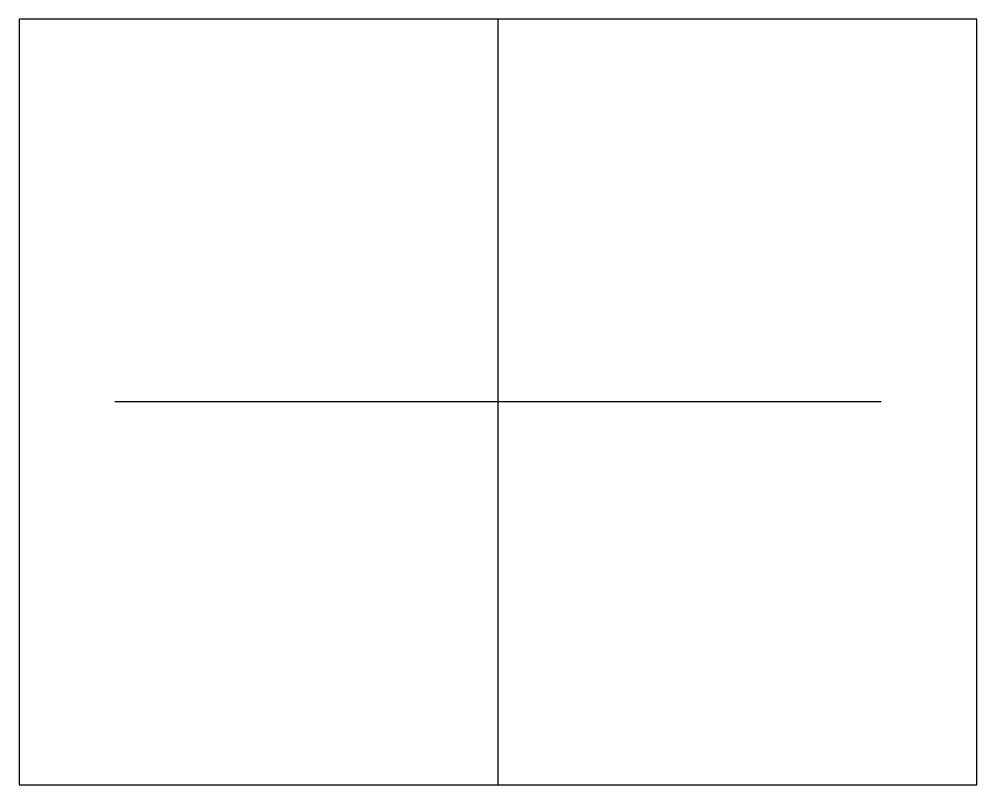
# Model space of a CAD drawing. Header units: metres. Extents: x 0 to 1000, y 0 to 800.
import ezdxf

# ---------------------------------------------------------------- set-up
doc = ezdxf.new("R2010")
doc.units = ezdxf.units.M
doc.layers.add('BEAM', color=7, linetype='Continuous')
doc.layers.add('GRID', color=3, linetype='Continuous')

msp = doc.modelspace()

# ---------------------------------------------------------------- linework, layer by layer
at = {"layer": 'BEAM', "color": 7}
for p, q in [((1000, 800), (0, 800)), ((0, 800), (0, 0)), ((1000, 0), (1000, 800)), ((100, 400.5), (900, 400.5)), ((0, 0), (1000, 0))]:
    msp.add_line(p, q, dxfattribs=at)
at = {"layer": 'GRID', "color": 3}
msp.add_line((500, 0), (500, 800), dxfattribs=at)

doc.saveas('drawing.dxf')
